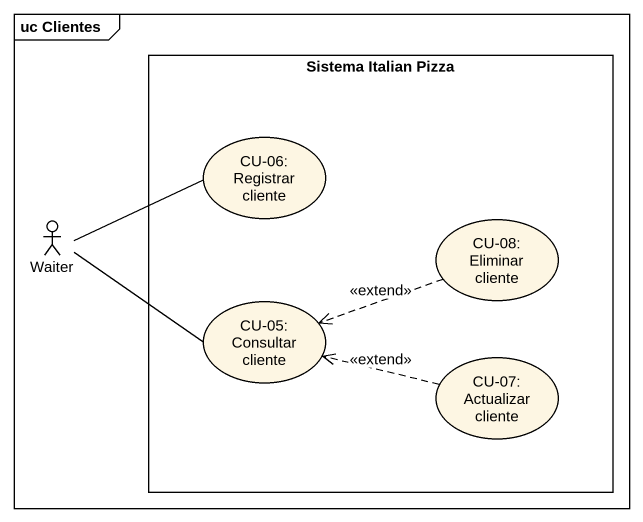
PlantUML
@startuml
mainframe uc Clientes
rectangle "Sistema Italian Pizza" as Sistema_Italian_Pizza {
  usecase "CU-06: Registrar cliente" as CU_06_Registrar_cliente
  usecase "CU-08: Eliminar cliente" as CU_08_Eliminar_cliente
  usecase "CU-05: Consultar cliente" as CU_05_Consultar_cliente
  usecase "CU-07: Actualizar cliente" as CU_07_Actualizar_cliente
}
actor Waiter
Waiter -right- CU_06_Registrar_cliente
Waiter -right- CU_05_Consultar_cliente
CU_08_Eliminar_cliente .left.> CU_05_Consultar_cliente : <<extend>>
CU_07_Actualizar_cliente .left.> CU_05_Consultar_cliente : <<extend>>
@enduml
